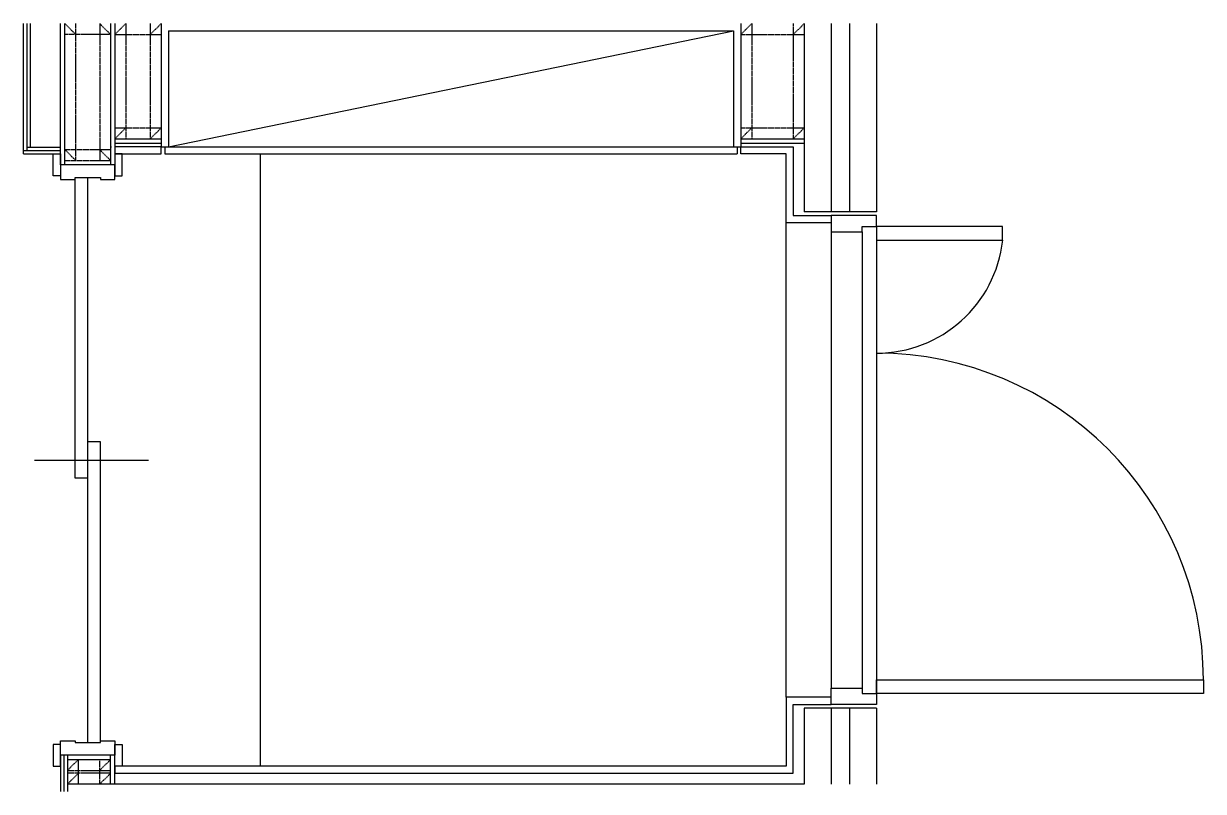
# Model space of a CAD drawing. Header units: millimetres. Extents: x -22049 to -18793, y 2804 to 4924.
import ezdxf

# ---------------------------------------------------------------- set-up
doc = ezdxf.new("R2010")
doc.units = ezdxf.units.MM
doc.linetypes.add('HIDDEN', pattern=[2.5, 1.5, -1])
for name, color, linetype in [('DOO', 4, 'Continuous'), ('E1', 4, 'Continuous'), ('FUR', 4, 'Continuous'), ('GJ', 52, 'HIDDEN'), ('GYP', 7, 'Continuous'), ('HAT', 9, 'Continuous'), ('HP', 21, 'Continuous'), ('STONE', 7, 'Continuous'), ('WALL', 7, 'Continuous')]:
    doc.layers.add(name, color=color, linetype=linetype)

msp = doc.modelspace()

# ---------------------------------------------------------------- linework, layer by layer
at = {"layer": 'DOO'}
for p, q in [((-21907.4, 3668.9), (-21907.4, 4498.9)), ((-21872.4, 2938.9), (-21872.4, 4498.9)), ((-19944.9, 3063.9), (-19944.9, 4373.9)), ((-19694.9, 4363.9), (-19694.9, 3073.9)), ((-19819.9, 4348.9), (-19819.9, 3088.9)), ((-19734.9, 4348.9), (-19734.9, 3088.9)), ((-19734.9, 4348.9), (-19734.9, 3118.9)), ((-21837.4, 3768.9), (-21872.4, 3768.9)), ((-21837.4, 2938.9), (-21837.4, 3768.9)), ((-22019.4, 3718.9), (-21704.9, 3718.9)), ((-21872.4, 3668.9), (-21907.4, 3668.9))]:
    msp.add_line(p, q, dxfattribs=at)
for points in [[(-21947.4, 4503.9), (-21967.4, 4503.9), (-21967.4, 4563.9), (-21947.4, 4563.9)], [(-21797.4, 4503.9), (-21777.4, 4503.9), (-21777.4, 4563.9), (-21797.4, 4563.9)], [(-19694.9, 4363.9), (-19694.9, 4325.9), (-19347, 4325.9), (-19347, 4363.9)], [(-19694.9, 3073.9), (-19694.9, 3111.9), (-18792.9, 3111.9), (-18792.9, 3073.9)], [(-21947.4, 2933.9), (-21967.4, 2933.9), (-21967.4, 2873.9), (-21947.4, 2873.9)], [(-21797.4, 2933.9), (-21777.4, 2933.9), (-21777.4, 2873.9), (-21797.4, 2873.9)]]:
    msp.add_lwpolyline(points, close=True, dxfattribs=at)
for points in [[(-21947.4, 4533.9), (-21947.4, 4493.9), (-21907.4, 4493.9), (-21907.4, 4498.9), (-21837.4, 4498.9), (-21837.4, 4493.9), (-21797.4, 4493.9), (-21797.4, 4533.9), (-21947.4, 4533.9)], [(-19694.9, 4393.9), (-19819.9, 4393.9), (-19819.9, 4348.9), (-19734.9, 4348.9), (-19734.9, 4363.9), (-19694.9, 4363.9), (-19694.9, 4393.9)], [(-19694.9, 3043.9), (-19819.9, 3043.9), (-19819.9, 3088.9), (-19734.9, 3088.9), (-19734.9, 3073.9), (-19694.9, 3073.9), (-19694.9, 3043.9)], [(-21947.4, 2903.9), (-21947.4, 2943.9), (-21907.4, 2943.9), (-21907.4, 2938.9), (-21837.4, 2938.9), (-21837.4, 2943.9), (-21797.4, 2943.9), (-21797.4, 2903.9), (-21947.4, 2903.9)]]:
    msp.add_lwpolyline(points, dxfattribs=at)
for centre, radius, start, end in [((-19694.9, 4363.9), 350, 270, 353.767), ((-19694.9, 3111.9), 902, 0, 90)]:
    msp.add_arc(centre, radius, start, end, dxfattribs=at)
at = {"layer": 'E1'}
msp.add_line((-21395.4, 2873.9), (-21395.4, 4563.9), dxfattribs=at)
at = {"layer": 'FUR'}
for p, q in [((-21669.7, 4923.9), (-21669.7, 4583.9)), ((-20069.7, 4923.9), (-20069.7, 4583.9)), ((-21649.7, 4903.9), (-21649.7, 4583.9)), ((-21649.7, 4583.9), (-20089.7, 4903.9)), ((-21649.7, 4903.9), (-20089.7, 4903.9)), ((-20089.7, 4903.9), (-20089.7, 4583.9)), ((-21669.7, 4583.9), (-20069.7, 4583.9)), ((-21659.7, 4583.9), (-21659.7, 4563.9)), ((-21659.7, 4563.9), (-20079.7, 4563.9)), ((-20079.7, 4583.9), (-20079.7, 4563.9))]:
    msp.add_line(p, q, dxfattribs=at)
at = {"layer": 'GJ'}
for p, q in [((-21935.4, 4923.9), (-21905.4, 4893.9)), ((-21905.4, 4545.9), (-21905.4, 4923.9)), ((-21839.4, 4923.9), (-21809.4, 4893.9)), ((-21839.4, 4923.9), (-21839.4, 4545.9)), ((-21797.4, 4893.9), (-21767.4, 4923.9)), ((-21767.4, 4923.9), (-21767.4, 4605.9)), ((-21699.7, 4893.9), (-21669.7, 4923.9)), ((-21699.7, 4923.9), (-21699.7, 4605.9)), ((-20069.7, 4893.9), (-20039.7, 4923.9)), ((-20039.7, 4923.9), (-20039.7, 4605.9)), ((-19924.9, 4893.9), (-19894.9, 4923.8)), ((-19924.9, 4923.8), (-19924.9, 4605.9)), ((-21809.4, 4893.9), (-21935.4, 4893.9)), ((-21797.4, 4893.9), (-21669.7, 4893.9)), ((-20069.7, 4893.9), (-19894.9, 4893.9)), ((-21797.4, 4635.9), (-21669.7, 4635.9)), ((-21797.4, 4605.9), (-21767.4, 4635.9)), ((-21699.7, 4605.9), (-21669.7, 4635.9)), ((-20069.7, 4635.9), (-19894.9, 4635.9)), ((-20069.7, 4605.9), (-20039.7, 4635.9)), ((-19924.9, 4605.9), (-19894.9, 4635.9)), ((-21935.4, 4575.9), (-21905.4, 4545.9)), ((-21935.4, 4575.9), (-21809.4, 4575.9)), ((-21839.4, 4575.9), (-21809.4, 4545.9)), ((-21935.4, 4545.9), (-21809.4, 4545.9)), ((-21928.4, 2861.9), (-21898.4, 2891.9)), ((-21898.4, 2891.9), (-21898.4, 2823.9)), ((-21839.4, 2823.9), (-21839.4, 2891.9)), ((-21839.4, 2861.9), (-21809.4, 2891.9)), ((-21928.4, 2861.9), (-21898.4, 2861.9)), ((-21928.4, 2823.9), (-21898.4, 2853.9)), ((-21809.4, 2853.9), (-21928.4, 2853.9)), ((-21898.4, 2861.9), (-21809.4, 2861.9)), ((-21839.4, 2823.9), (-21809.4, 2853.9))]:
    msp.add_line(p, q, dxfattribs=at)
at = {"layer": 'GYP'}
for p, q in [((-22049.4, 4563.9), (-22049.4, 4923.9)), ((-22039.9, 4573.4), (-22039.9, 4923.9)), ((-22030.4, 4582.9), (-22030.4, 4923.9)), ((-22049.4, 4573.4), (-21947.4, 4573.4)), ((-22049.4, 4563.9), (-21947.4, 4563.9)), ((-22039.9, 4582.9), (-21947.4, 4582.9)), ((-21947.4, 2903.9), (-21947.4, 2803.9)), ((-21937.9, 2903.9), (-21937.9, 2803.9)), ((-21928.4, 2903.9), (-21928.4, 2803.9))]:
    msp.add_line(p, q, dxfattribs=at)
at = {"layer": 'HAT', "color": 8}
msp.add_line((-21807.4, 4583.7), (-21807.2, 4583.9), dxfattribs=at)
at = {"layer": 'HP'}
for p, q in [((-21947.4, 4533.9), (-21947.4, 4923.9)), ((-21935.4, 4533.9), (-21935.4, 4923.9)), ((-21809.4, 4923.9), (-21809.4, 4533.9)), ((-21797.4, 4923.9), (-21797.4, 4533.9)), ((-21797.4, 4605.9), (-21669.7, 4605.9)), ((-21797.4, 4593.9), (-21669.7, 4593.9)), ((-20069.7, 4605.9), (-19894.9, 4605.9)), ((-20069.7, 4593.9), (-19894.9, 4593.9)), ((-21809.4, 2823.9), (-21809.4, 2903.9)), ((-21797.4, 2823.9), (-21797.4, 2903.9)), ((-21928.4, 2891.9), (-21809.4, 2891.9))]:
    msp.add_line(p, q, dxfattribs=at)
at = {"layer": 'STONE'}
for points in [[(-21797.4, 4563.9), (-21669.7, 4563.9), (-21669.7, 4583.9), (-21797.4, 4583.9)], [(-19819.9, 4373.9), (-19944.9, 4373.9), (-19944.9, 4563.9), (-20069.7, 4563.9), (-20069.7, 4583.9), (-19924.9, 4583.9), (-19924.9, 4393.9), (-19819.9, 4393.9)], [(-19819.9, 3063.9), (-19944.9, 3063.9), (-19944.9, 2873.9), (-21797.4, 2873.9), (-21797.4, 2853.9), (-19924.9, 2853.9), (-19924.9, 3043.9), (-19819.9, 3043.9)]]:
    msp.add_lwpolyline(points, close=True, dxfattribs=at)
at = {"layer": 'WALL'}
for p, q in [((-19894.9, 4923.8), (-19894.9, 4403.9)), ((-19819.9, 4923.8), (-19819.9, 4403.9)), ((-19769.9, 4923.8), (-19769.9, 4403.9)), ((-19694.9, 4923.8), (-19694.9, 4403.9)), ((-19694.9, 4403.9), (-19894.9, 4403.9)), ((-19894.9, 3033.9), (-19894.9, 2823.9)), ((-19694.9, 3033.9), (-19894.9, 3033.9)), ((-19819.9, 3033.9), (-19819.9, 2823.9)), ((-19769.9, 3033.9), (-19769.9, 2823.9)), ((-19694.9, 3033.9), (-19694.9, 2823.9)), ((-19894.9, 2823.9), (-21928.4, 2823.9))]:
    msp.add_line(p, q, dxfattribs=at)

doc.saveas('drawing.dxf')
